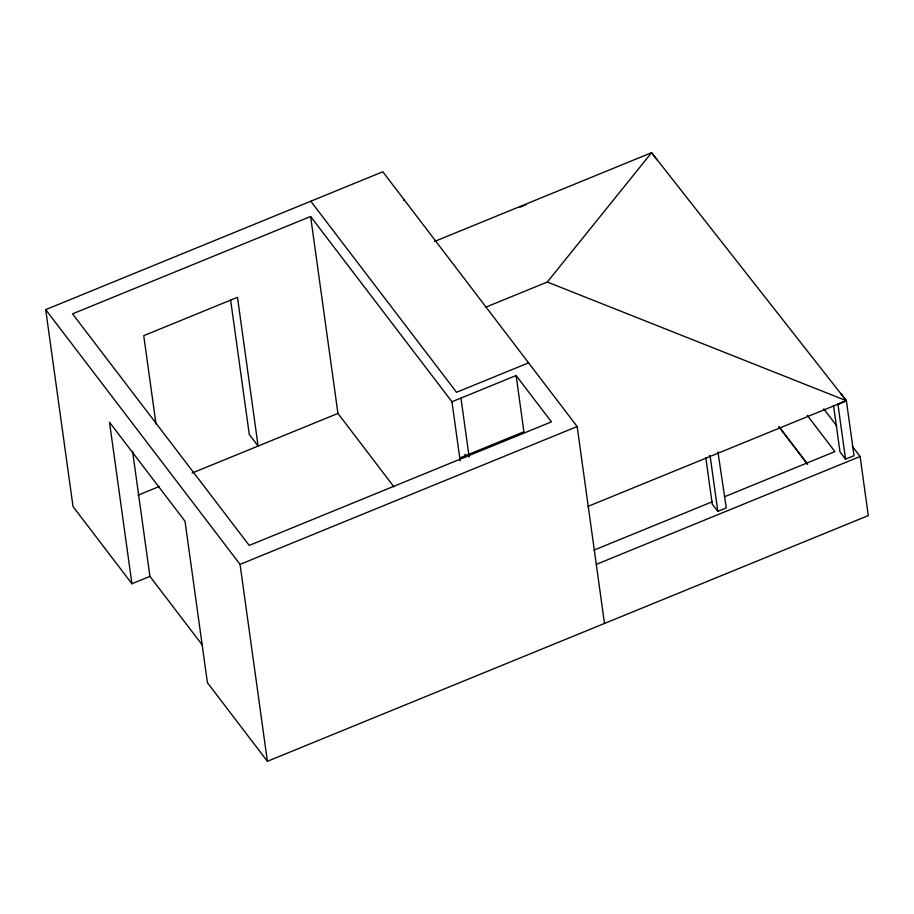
<?xml version="1.0" encoding="UTF-8"?>
<svg xmlns="http://www.w3.org/2000/svg" width="914" height="914" viewBox="0 0 914 914"><rect width="100%" height="100%" fill="white"/><g stroke="black" fill="none" stroke-linecap="round" stroke-linejoin="round"><path stroke-width="1.37" d="M485.3 307.378L547.303 282.026L651.591 152.695L846.387 400.732L854.019 455.698L845.553 459.159L839.977 451.859L833.522 405.348M403.622 200.406L404.205 200.166M202.257 644.976L149.93 576.391L131.924 583.749L73.029 506.562L45.7 309.629L382.806 171.775L577.157 426.53L604.485 623.462M310.611 216.492L72.537 313.845L249.225 545.429L551.45 421.857L516.113 375.528L451.962 401.76L310.611 216.492L337.94 413.425L393.957 486.854M434.481 241.479L651.591 152.695L657.166 159.996M519.975 207.215L526.03 204.736M138.048 495.159L159.116 486.545M192.1 473.052L337.94 413.425M528.566 362.847L456.554 392.289L310.783 201.229M459.765 457.994L523.916 431.762L516.113 375.528M45.7 309.629L240.062 564.372L577.157 426.53M840.697 393.477L846.387 400.732L588.056 506.367M594.02 550.114L712.44 501.695M724.288 496.85L834.916 451.607L807.233 415.322M705.791 457.583L712.246 504.094L717.81 511.394L726.287 507.933L717.947 452.042M596.294 564.384L860.097 456.497L868.3 515.576L267.391 761.305L207.409 682.689L185.005 521.209L109.52 422.268L131.924 583.749M845.553 459.159L837.921 404.194L846.387 400.732L547.303 282.026M837.921 404.194L846.387 400.732M823.754 408.866L836.733 425.878M852.316 446.295L860.097 456.497M779.094 426.769L807.645 464.198M778.957 426.827L807.508 464.243M709.435 455.435L710.189 456.429L717.81 511.394M460.964 398.081L469.156 457.126M465.135 454.189L465.523 457M451.962 401.76L460.153 460.805M230.591 299.781L249.282 434.481L258.114 446.066L237.48 297.324L143.738 335.655L156.008 424.05M240.062 564.372L267.391 761.305M132.587 451.413L149.93 576.391"/></g></svg>
